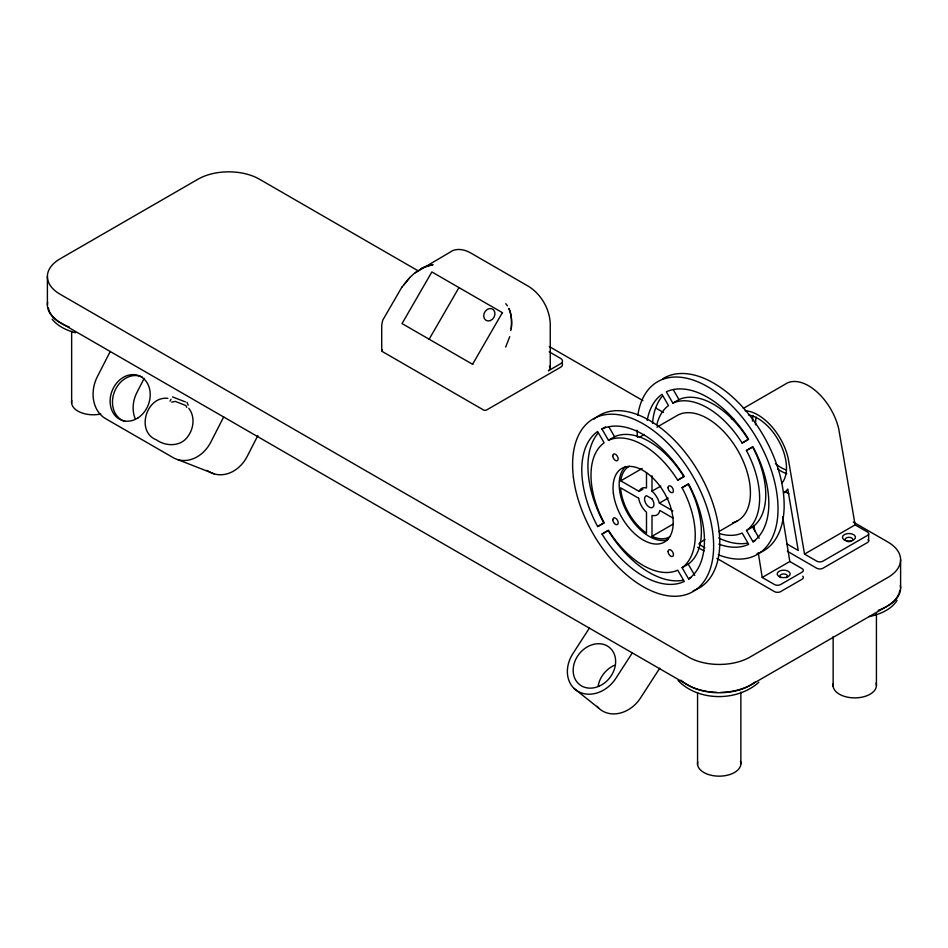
<?xml version="1.0" encoding="UTF-8"?>
<svg xmlns="http://www.w3.org/2000/svg" width="948" height="948" viewBox="0 0 948 948"><rect width="100%" height="100%" fill="white"/><g stroke="black" fill="none" stroke-linecap="round" stroke-linejoin="round"><path stroke-width="1.42" d="M381.712 350.677L381.724 325.069L382.719 320.223L402.011 286.912M868.641 540.81L868.641 533.736M511.304 328.695C511.766 321.834 511.873 314.795 508.898 308.396C511.624 315.411 512.43 323.28 510.747 330.627M186.709 407.427L185.903 405.554L175.344 401.407L171.671 402.118M170.036 401.182L171.055 399.262M509.728 336.659L505.675 347.087M188.19 405.223L186.981 402.26M110.229 351.495L97.419 376.522A32.516 26.449 -68.6 0 0 105.643 418.672L173.093 457.611A32.516 26.449 -68.6 0 0 210.859 442.017L223.669 416.99M144.191 378.299L136.891 392.543A28.179 22.93 -68.6 0 0 135.374 419.123M257.88 435.547L247.262 456.272A32.516 26.449 -68.6 0 1 209.496 471.867L206.948 470.398M429.148 339.218L458.962 287.588M472.566 364.293L502.369 312.662M589.372 628.133L572.936 653.551A30.348 24.684 -51.4 0 0 577.96 691.365A30.348 24.684 -51.4 0 0 615.856 678.33L632.304 652.911M659.772 668.186L640.493 698.012A30.348 24.684 -51.4 0 1 597.062 706.343M402.13 286.948L409.809 277.515M897.069 600.463C890.895 609.837 879.815 614.34 869.245 616.603M403.647 285.04L408.979 278.499M185.37 401.905L172.512 396.904M409.749 277.539L414.039 273.593M758.827 682.276C737.319 701.615 698.439 701.639 678.093 680.534M420.936 268.734L427.086 265.902L433.046 264.599L422.867 267.727L414.821 272.988L452.765 250.592C458.571 248.269 465.065 249.81 470.35 252.761L528.605 286.391C541.284 294.401 549.65 308.894 550.255 323.884L550.255 368.132M597.678 526.555L604.184 522.775A73.707 42.553 60 0 1 604.125 442.787L597.607 431.506A86.718 50.066 60 0 0 597.678 526.555L603.817 523.012A86.718 50.066 60 0 1 598.212 432.987M601.944 428.994L608.462 440.275A73.707 42.553 60 0 1 677.702 480.186L684.207 476.417A86.718 50.066 60 0 0 601.944 428.994L605.618 426.873M742.094 443.012L748.6 439.244A86.718 50.066 60 0 0 666.325 391.82L672.843 403.101A73.707 42.553 60 0 1 742.094 443.012L748.221 439.469A73.707 42.553 60 0 0 678.969 399.558L673.175 389.533M602.016 534.056L608.533 530.288A73.707 42.553 60 0 0 677.773 570.198L684.29 581.468A86.718 50.066 60 0 1 602.016 534.056L608.154 530.513A86.718 50.066 60 0 0 683.318 580.235M688.627 578.967L682.11 567.686A73.707 42.553 60 0 0 682.05 487.687L688.556 483.918A86.718 50.066 60 0 1 688.627 578.967L691.08 577.545M753.008 541.794L746.491 530.513A73.707 42.553 60 0 0 746.432 450.513L752.937 446.745A86.718 50.066 60 0 1 753.008 541.794L755.461 540.372M608.462 440.275L614.588 436.732A73.707 42.553 60 0 1 683.84 476.643L677.702 480.186M672.843 403.101L678.969 399.558M639.165 437.431L644.225 434.504M656.893 427.192L677.145 415.497A60.708 35.052 60 0 1 740.139 454.72A60.708 35.052 60 0 1 732.721 522.727M743.256 408.458L784.991 384.355A44.663 25.786 60 0 1 815.304 390.505A44.663 25.786 60 0 1 838.755 428.97L855.108 524.884L867.373 531.958A4.337 2.5 0 0 1 867.373 535.501L822.911 561.169A4.337 2.5 0 0 1 816.785 561.169L804.52 554.094L788.167 458.18A44.663 25.786 60 0 0 745.104 410.709M646.5 472.649L646.5 487.995A15.334 8.852 60 0 0 639.106 491.408L620.762 480.826L642.223 468.431M639.106 491.408L642.886 489.227M672.843 510.889L659.393 503.127A15.334 8.852 60 0 0 651.999 491.159L660.827 486.063M682.05 487.687L688.177 484.144A73.707 42.553 60 0 1 688.236 564.143L694.754 575.424M746.432 450.513L752.558 446.982A73.707 42.553 60 0 1 752.629 526.97L759.147 538.251M659.393 503.127L668.233 498.02M673.092 518.118L659.844 510.474A15.334 8.852 60 0 1 651.999 515.392L651.999 536.319L673.459 523.924M699.861 542.564L704.933 539.637M718.857 531.603L737.852 520.63M682.11 567.686L688.236 564.143M746.491 530.513L752.629 526.97M762.216 577.462L789.814 561.524L802.079 568.61A4.337 2.5 0 0 1 802.079 572.154L780.607 584.537A4.337 2.5 0 0 1 774.48 584.537L762.216 577.462L758.27 552.85M804.52 554.094L855.108 524.884M167.891 398.361C146.3 395.778 135.469 431.719 156.432 439.884C166.433 446.935 181.767 446.733 188.522 435.476C193.973 427.595 194.909 416.089 188.806 408.304M75.485 332.748C66.727 330.425 57.911 326.408 52.152 319.156M177.857 459.65L214.26 473.905M502.547 312.757L431.861 271.946L402.047 323.576L472.744 364.387M418.435 271.01L259.385 179.172A43.359 25.027 0 0 0 198.061 179.172L60.103 258.828A43.359 25.027 0 0 0 60.103 294.236L688.615 657.106A43.359 25.027 0 0 0 749.939 657.106L887.897 577.451A43.359 25.027 0 0 0 887.897 542.043L853.271 522.052M549.271 346.541L642.91 400.601M655.732 408.007L663.434 412.451M549.212 351.815L560.612 358.403A6.506 3.756 0 0 1 560.612 363.712L548.347 370.786A6.506 3.756 0 0 0 549.378 366.26M785.039 491.514L788.878 493.73M786.71 543.808L798.24 550.468L787.776 489.05A49 28.286 60 0 1 783.972 492.889M787.338 551.25L816.785 568.255A4.337 2.5 0 0 0 822.911 568.255L867.373 542.588A4.337 2.5 0 0 0 868.06 539.566M697.669 547.269L704.068 550.966M716.866 558.36L774.48 591.623A4.337 2.5 0 0 0 780.607 591.623L802.079 579.228A4.337 2.5 0 0 0 802.766 576.206M574.085 688.461L598.721 708.132M507.476 305.884L505.805 303.692M608.794 426.707L614.588 436.732M782.621 516.648L789.814 561.524M753.861 525.334L754.798 531.129M900.6 559.747L900.6 588.068M876.426 613.842L876.426 685.712M833.138 636.523L833.138 686.388M740.862 692.111L740.862 763.981M697.574 692.787L697.574 764.657M651.999 475.825L651.999 491.159M71.645 331.409L71.645 403.279M47.4 276.532L47.4 304.853M755.544 681.778A45.184 26.082 0 0 1 720.871 692.36M716.818 692.336A45.184 26.082 0 0 1 708.796 691.673M707.492 691.483A45.184 26.082 0 0 1 680.925 680.166M740.471 761.28A21.674 12.514 0 0 1 719.769 776.151A21.674 12.514 0 0 1 697.704 761.955M899.759 590.296A45.184 26.082 0 0 1 899.142 592.867M898.668 594.135A45.184 26.082 0 0 1 878.215 610.311M876.047 683.022A21.674 12.514 0 0 1 855.333 697.882A21.674 12.514 0 0 1 833.268 683.686M47.637 302.246A43.359 25.027 0 0 0 60.103 322.557L688.615 685.428A43.359 25.027 0 0 0 749.939 685.428L887.897 605.772A43.359 25.027 0 0 0 900.363 585.461M382.352 349.788A2.169 1.256 0 0 0 382.352 351.554L483.527 409.974A2.169 1.256 0 0 0 486.597 409.974L560.612 367.243A6.506 3.756 0 0 0 561.643 362.717M598.164 685.878A23.842 19.398 -51.4 0 1 614.411 665.318M125.029 421.457A23.842 19.398 -68.6 0 1 114.424 391.832A23.842 19.398 -68.6 0 1 142.271 377.091M718.774 544.164A86.718 50.066 60 0 0 748.683 544.306L742.165 533.025A73.707 42.553 60 0 1 720.042 533.724M647.211 420.367A86.718 50.066 60 0 1 661.988 394.332L668.506 405.614A73.707 42.553 60 0 0 656.893 424.467M746.87 543.216A86.718 50.066 60 0 1 718.691 538.002M652.52 423.519A86.718 50.066 60 0 1 662.048 396.465M637.814 415.402A99.73 57.579 60 0 1 711.107 388.822A99.73 57.579 60 0 1 777.929 504.573A99.73 57.579 60 0 1 718.264 554.746M704.802 547.873A99.73 57.579 60 0 1 698.818 543.856M637.483 437.324A99.73 57.579 60 0 1 637.02 430.143M662.83 378.726A99.73 57.579 60 0 1 766.02 440.263A99.73 57.579 60 0 1 756.99 553.774M667.996 539.673A42.53 24.553 60 0 1 627.979 513.97A42.53 24.553 60 0 1 625.739 466.463M594.112 419.099A99.73 57.579 60 0 1 699.114 472.91A99.73 57.579 60 0 1 693.213 590.734M731.346 418.779A44.663 25.786 60 0 1 733.811 419.052M780.998 577.676A3.792 2.192 0 0 1 780.998 574.583A3.792 2.192 0 0 1 786.366 574.583A3.792 2.192 0 0 1 786.366 577.676M785.987 469.864A35.988 20.773 60 0 1 775.405 463.619M755.556 424.882A35.988 20.773 60 0 1 756.208 417.108M786.781 473.751A40.326 23.285 60 0 1 777.87 469.106M752.463 421.078A40.326 23.285 60 0 1 753.02 415.532M748.47 414.904A40.326 23.285 60 0 1 780.204 443.664A40.326 23.285 60 0 1 782.171 482.828M669.726 536.805A40.645 23.463 60 0 1 651.999 536.319M620.762 480.826A40.645 23.463 60 0 1 629.318 466.274M69.216 326.989A45.184 26.082 0 0 1 50.244 312.899M49.604 311.655A45.184 26.082 0 0 1 48.348 307.827M100.725 414.015A21.674 12.514 0 0 1 71.764 400.577M651.999 498.849L646.5 495.686A6.672 3.851 60 0 0 645.742 503.305A6.672 3.851 60 0 0 652.757 507.358A6.672 3.851 60 0 0 651.999 498.849M638.644 498.233L620.596 487.805A40.645 23.463 60 0 0 646.5 533.143L646.5 512.228A15.334 8.852 60 0 1 638.644 498.233M490.282 320.602A6.506 5.309 -60 0 0 493.671 309.984A6.506 5.309 -60 0 0 484.049 313.634A6.506 5.309 -60 0 0 490.282 320.602M599.006 686.234A23.842 19.398 -51.4 0 0 610.05 647.958A23.842 19.398 -51.4 0 0 574.133 663.624A23.842 19.398 -51.4 0 0 599.006 686.234M138.207 417.748A23.842 19.398 -68.6 0 0 142.046 377.399A23.842 19.398 -68.6 0 0 110.241 398.61A23.842 19.398 -68.6 0 0 138.207 417.748M668.056 487.687A3.792 2.192 60 0 0 672.073 492.687A3.792 2.192 60 0 0 672.073 487.331A3.792 2.192 60 0 0 668.056 487.687M613.38 493.244A42.53 24.553 60 0 0 661.87 543.216A42.53 24.553 60 0 0 654.108 479.25A42.53 24.553 60 0 0 613.38 493.244M612.823 519.682A3.792 2.192 60 0 0 616.84 524.694A3.792 2.192 60 0 0 616.84 519.326A3.792 2.192 60 0 0 612.823 519.682M668.103 551.546A3.792 2.192 60 0 0 672.12 556.559A3.792 2.192 60 0 0 672.12 551.191A3.792 2.192 60 0 0 668.103 551.546M612.764 455.822A3.792 2.192 60 0 0 616.793 460.835A3.792 2.192 60 0 0 616.793 455.467A3.792 2.192 60 0 0 612.764 455.822M573.386 477.117A99.73 57.579 60 0 0 687.087 594.278A99.73 57.579 60 0 0 668.885 444.316A99.73 57.579 60 0 0 573.386 477.117M780.429 577.166A6.506 3.756 0 0 0 790.182 573.919A6.506 3.756 0 0 0 780.429 570.672A6.506 3.756 0 0 0 780.429 577.166M844.372 539.933A6.506 3.756 0 0 0 855.25 538.251A6.506 3.756 0 0 0 847.287 533.641A6.506 3.756 0 0 0 844.372 539.933M847.074 541.379A3.792 2.192 0 0 0 852.762 539.483A3.792 2.192 0 0 0 847.074 537.587A3.792 2.192 0 0 0 847.074 541.379"/></g></svg>
